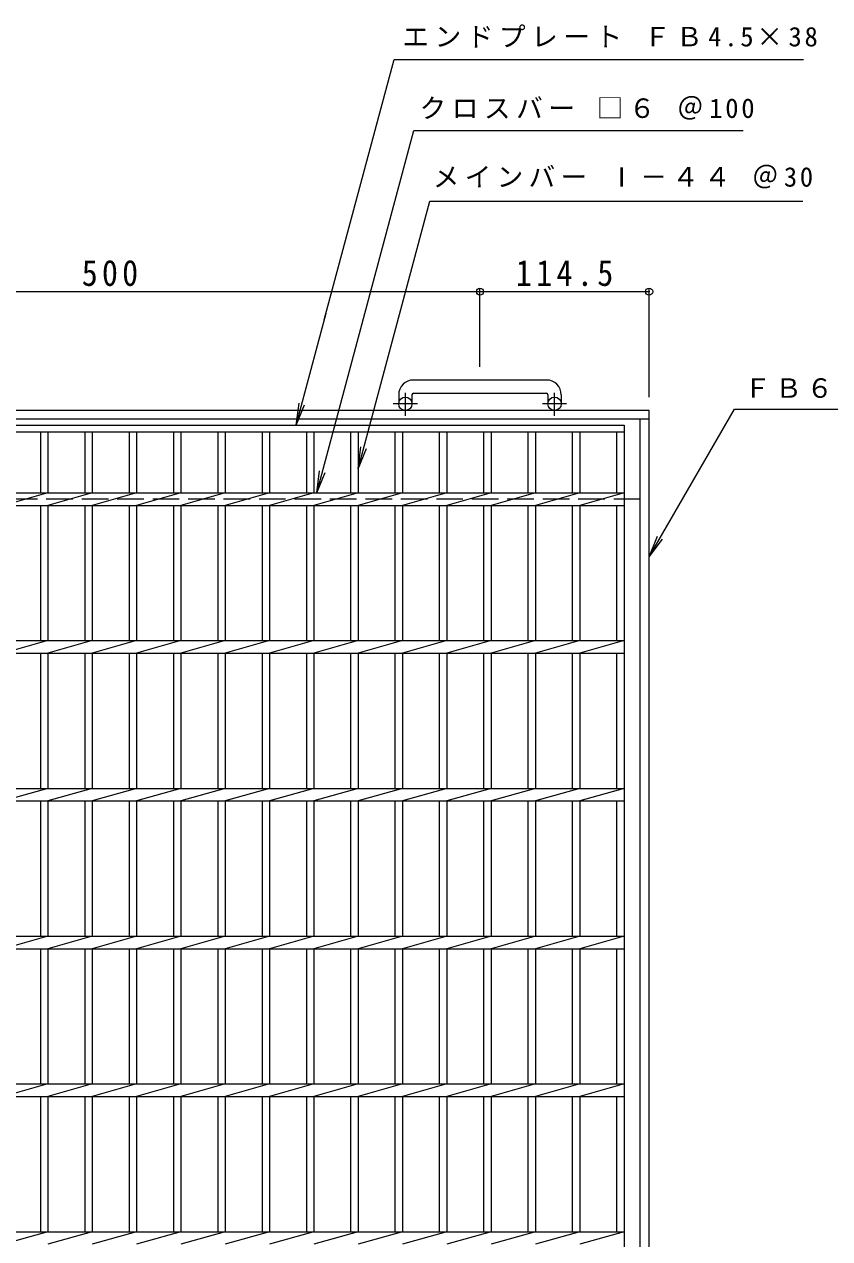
# Model space of a CAD drawing. Units: millimetres, scale not verified. Extents: x -1136 to 1060, y -823 to 794.
# Drawn here: x -593 to -47, y -28 to 794 of the extents above; entities that cross this region are included whole.
import ezdxf

# ---------------------------------------------------------------- set-up
doc = ezdxf.new("R2010")
doc.units = ezdxf.units.MM
doc.header["$LTSCALE"] = 6
doc.header["$PDMODE"] = 32
doc.header["$PDSIZE"] = 4.8
doc.linetypes.add('CHAIN1', pattern=[8, 5, -1, 1, -1])
doc.linetypes.add('DASHED3', pattern=[4, 3, -1])
for name, color, linetype, lineweight in [('A-1', 2, 'Continuous', 9), ('A-2', 3, 'Continuous', 9), ('A-4', 7, 'Continuous', 9), ('A-5', 7, 'Continuous', 9)]:
    doc.layers.add(name, color=color, linetype=linetype, lineweight=lineweight)
doc.styles.add('ＭＳ ゴシック', font='')
doc.styles.get('ＭＳ ゴシック').set_extended_font_data('MS Gothic')

msp = doc.modelspace()

# ---------------------------------------------------------------- linework, layer by layer
at = {"layer": 'A-1'}
for p, q in [((-239.171, 553.174), (-329.171, 553.174)), ((-339.171, 543.174), (-339.171, 537.074)), ((-330.172, 543.174), (-330.172, 537.074)), ((-329.171, 544.174), (-239.171, 544.174)), ((-238.172, 543.174), (-238.172, 537.074)), ((-229.171, 543.174), (-229.171, 537.074)), ((-169.671, 532.574), (-898.671, 532.574)), ((-169.671, 526.574), (-898.671, 526.574)), ((-175.672, -281.426), (-175.672, 526.574)), ((-169.671, -287.426), (-169.671, 532.574))]:
    msp.add_line(p, q, dxfattribs=at)
at = {"layer": 'A-1', "linetype": 'CHAIN1'}
for p, q in [((-334.672, 528.966), (-334.672, 544.564)), ((-233.671, 528.966), (-233.671, 544.564)), ((-326.508, 537.074), (-342.916, 537.074)), ((-225.508, 537.074), (-241.916, 537.074))]:
    msp.add_line(p, q, dxfattribs=at)
at = {"layer": 'A-1', "linetype": 'DASHED3'}
msp.add_line((-175.672, 472.574), (-892.671, 472.574), dxfattribs=at)
at = {"layer": 'A-1'}
for centre in [(-334.672, 537.074), (-233.671, 537.074)]:
    msp.add_circle(centre, 4.5, dxfattribs=at)
for centre, radius, start, end in [((-329.171, 543.174), 10, 90, 180), ((-239.171, 543.174), 10, 0, 90), ((-329.171, 543.174), 1, 90, 180), ((-239.171, 543.174), 1, 0, 90)]:
    msp.add_arc(centre, radius, start, end, dxfattribs=at)
at = {"layer": 'A-2'}
for p, q in [((-881.671, 522.574), (-186.671, 522.574)), ((-881.671, 518.074), (-186.671, 518.074)), ((-581.671, 518.074), (-581.671, 476.813)), ((-576.671, 518.074), (-576.671, 476.813)), ((-551.671, 518.074), (-551.671, 476.813)), ((-546.671, 518.074), (-546.671, 476.813)), ((-521.671, 518.074), (-521.671, 476.813)), ((-516.671, 518.074), (-516.671, 476.813)), ((-491.671, 518.074), (-491.671, 476.813)), ((-486.671, 518.074), (-486.671, 476.813)), ((-461.671, 518.074), (-461.671, 476.813)), ((-456.671, 518.074), (-456.671, 476.813)), ((-431.671, 518.074), (-431.671, 476.813)), ((-426.671, 518.074), (-426.671, 476.813)), ((-401.671, 518.074), (-401.671, 476.813)), ((-396.671, 518.074), (-396.671, 476.813)), ((-371.671, 518.074), (-371.671, 476.813)), ((-366.671, 518.074), (-366.671, 476.813)), ((-341.671, 518.074), (-341.671, 476.813)), ((-336.671, 518.074), (-336.671, 476.813)), ((-311.671, 518.074), (-311.671, 476.813)), ((-306.671, 518.074), (-306.671, 476.813)), ((-281.671, 518.074), (-281.671, 476.813)), ((-276.671, 518.074), (-276.671, 476.813)), ((-251.671, 518.074), (-251.671, 476.813)), ((-246.671, 518.074), (-246.671, 476.813)), ((-221.671, 518.074), (-221.671, 476.813)), ((-216.671, 518.074), (-216.671, 476.813)), ((-191.671, 518.074), (-191.671, 476.813)), ((-881.671, 476.813), (-186.671, 476.813)), ((-576.671, 476.813), (-606.671, 468.334)), ((-546.671, 476.813), (-576.671, 468.334)), ((-516.671, 476.813), (-546.671, 468.334)), ((-486.671, 476.813), (-516.671, 468.334)), ((-456.671, 476.813), (-486.671, 468.334)), ((-426.671, 476.813), (-456.671, 468.334)), ((-396.671, 476.813), (-426.671, 468.334)), ((-366.671, 476.813), (-396.671, 468.334)), ((-336.671, 476.813), (-366.671, 468.334)), ((-306.671, 476.813), (-336.671, 468.334)), ((-276.671, 476.813), (-306.671, 468.334)), ((-246.671, 476.813), (-276.671, 468.334)), ((-216.671, 476.813), (-246.671, 468.334)), ((-186.671, 476.813), (-216.671, 468.334)), ((-881.671, 468.334), (-186.671, 468.334)), ((-581.671, 468.334), (-581.671, 376.814)), ((-576.671, 468.334), (-576.671, 376.814)), ((-551.671, 468.334), (-551.671, 376.814)), ((-546.671, 468.334), (-546.671, 376.814)), ((-521.671, 468.334), (-521.671, 376.814)), ((-516.671, 468.334), (-516.671, 376.814)), ((-491.671, 468.334), (-491.671, 376.814)), ((-486.671, 468.334), (-486.671, 376.814)), ((-461.671, 468.334), (-461.671, 376.814)), ((-456.671, 468.334), (-456.671, 376.814)), ((-431.671, 468.334), (-431.671, 376.814)), ((-426.671, 468.334), (-426.671, 376.814)), ((-401.671, 468.334), (-401.671, 376.814)), ((-396.671, 468.334), (-396.671, 376.814)), ((-371.671, 468.334), (-371.671, 376.814)), ((-366.671, 468.334), (-366.671, 376.814)), ((-341.671, 468.334), (-341.671, 376.814)), ((-336.671, 468.334), (-336.671, 376.814)), ((-311.671, 468.334), (-311.671, 376.814)), ((-306.671, 468.334), (-306.671, 376.814)), ((-281.671, 468.334), (-281.671, 376.814)), ((-276.671, 468.334), (-276.671, 376.814)), ((-251.671, 468.334), (-251.671, 376.814)), ((-246.671, 468.334), (-246.671, 376.814)), ((-221.671, 468.334), (-221.671, 376.814)), ((-216.671, 468.334), (-216.671, 376.814)), ((-191.671, 468.334), (-191.671, 376.814)), ((-881.671, 376.814), (-186.671, 376.814)), ((-576.671, 376.814), (-606.671, 368.334)), ((-546.671, 376.814), (-576.671, 368.334)), ((-516.671, 376.814), (-546.671, 368.334)), ((-486.671, 376.814), (-516.671, 368.334)), ((-456.671, 376.814), (-486.671, 368.334)), ((-426.671, 376.814), (-456.671, 368.334)), ((-396.671, 376.814), (-426.671, 368.334)), ((-366.671, 376.814), (-396.671, 368.334)), ((-336.671, 376.814), (-366.671, 368.334)), ((-306.671, 376.814), (-336.671, 368.334)), ((-276.671, 376.814), (-306.671, 368.334)), ((-246.671, 376.814), (-276.671, 368.334)), ((-216.671, 376.814), (-246.671, 368.334)), ((-186.671, 376.814), (-216.671, 368.334)), ((-881.671, 368.334), (-186.671, 368.334)), ((-581.671, 368.334), (-581.671, 276.814)), ((-576.671, 368.334), (-576.671, 276.814)), ((-551.671, 368.334), (-551.671, 276.814)), ((-546.671, 368.334), (-546.671, 276.814)), ((-521.671, 368.334), (-521.671, 276.814)), ((-516.671, 368.334), (-516.671, 276.814)), ((-491.671, 368.334), (-491.671, 276.814)), ((-486.671, 368.334), (-486.671, 276.814)), ((-461.671, 368.334), (-461.671, 276.814)), ((-456.671, 368.334), (-456.671, 276.814)), ((-431.671, 368.334), (-431.671, 276.814)), ((-426.671, 368.334), (-426.671, 276.814)), ((-401.671, 368.334), (-401.671, 276.814)), ((-396.671, 368.334), (-396.671, 276.814)), ((-371.671, 368.334), (-371.671, 276.814)), ((-366.671, 368.334), (-366.671, 276.814)), ((-341.671, 368.334), (-341.671, 276.814)), ((-336.671, 368.334), (-336.671, 276.814)), ((-311.671, 368.334), (-311.671, 276.814)), ((-306.671, 368.334), (-306.671, 276.814)), ((-281.671, 368.334), (-281.671, 276.814)), ((-276.671, 368.334), (-276.671, 276.814)), ((-251.671, 368.334), (-251.671, 276.814)), ((-246.671, 368.334), (-246.671, 276.814)), ((-221.671, 368.334), (-221.671, 276.814)), ((-216.671, 368.334), (-216.671, 276.814)), ((-191.671, 368.334), (-191.671, 276.814)), ((-576.671, 276.814), (-606.671, 268.334)), ((-546.671, 276.814), (-576.671, 268.334)), ((-516.671, 276.814), (-546.671, 268.334)), ((-486.671, 276.814), (-516.671, 268.334)), ((-456.671, 276.814), (-486.671, 268.334)), ((-426.671, 276.814), (-456.671, 268.334)), ((-396.671, 276.814), (-426.671, 268.334)), ((-366.671, 276.814), (-396.671, 268.334)), ((-336.671, 276.814), (-366.671, 268.334)), ((-306.671, 276.814), (-336.671, 268.334)), ((-276.671, 276.814), (-306.671, 268.334)), ((-246.671, 276.814), (-276.671, 268.334)), ((-216.671, 276.814), (-246.671, 268.334)), ((-881.671, 268.334), (-186.671, 268.334)), ((-581.671, 268.334), (-581.671, 176.814)), ((-576.671, 268.334), (-576.671, 176.814)), ((-551.671, 268.334), (-551.671, 176.814)), ((-546.671, 268.334), (-546.671, 176.814)), ((-521.671, 268.334), (-521.671, 176.814)), ((-516.671, 268.334), (-516.671, 176.814)), ((-491.671, 268.334), (-491.671, 176.814)), ((-486.671, 268.334), (-486.671, 176.814)), ((-461.671, 268.334), (-461.671, 176.814)), ((-456.671, 268.334), (-456.671, 176.814)), ((-431.671, 268.334), (-431.671, 176.814)), ((-426.671, 268.334), (-426.671, 176.814)), ((-401.671, 268.334), (-401.671, 176.814)), ((-396.671, 268.334), (-396.671, 176.814)), ((-371.671, 268.334), (-371.671, 176.814)), ((-366.671, 268.334), (-366.671, 176.814)), ((-341.671, 268.334), (-341.671, 176.814)), ((-336.671, 268.334), (-336.671, 176.814)), ((-311.671, 268.334), (-311.671, 176.814)), ((-306.671, 268.334), (-306.671, 176.814)), ((-281.671, 268.334), (-281.671, 176.814)), ((-276.671, 268.334), (-276.671, 176.814)), ((-251.671, 268.334), (-251.671, 176.814)), ((-246.671, 268.334), (-246.671, 176.814)), ((-221.671, 268.334), (-221.671, 176.814)), ((-216.671, 268.334), (-216.671, 176.814)), ((-191.671, 268.334), (-191.671, 176.814)), ((-576.671, 176.814), (-606.671, 168.334)), ((-546.671, 176.814), (-576.671, 168.334)), ((-516.671, 176.814), (-546.671, 168.334)), ((-486.671, 176.814), (-516.671, 168.334)), ((-456.671, 176.814), (-486.671, 168.334)), ((-426.671, 176.814), (-456.671, 168.334)), ((-396.671, 176.814), (-426.671, 168.334)), ((-366.671, 176.814), (-396.671, 168.334)), ((-336.671, 176.814), (-366.671, 168.334)), ((-306.671, 176.814), (-336.671, 168.334)), ((-276.671, 176.814), (-306.671, 168.334)), ((-246.671, 176.814), (-276.671, 168.334)), ((-216.671, 176.814), (-246.671, 168.334)), ((-881.671, 168.334), (-186.671, 168.334)), ((-581.671, 168.334), (-581.671, 76.814)), ((-576.671, 168.334), (-576.671, 76.814)), ((-551.671, 168.334), (-551.671, 76.814)), ((-546.671, 168.334), (-546.671, 76.814)), ((-521.671, 168.334), (-521.671, 76.814)), ((-516.671, 168.334), (-516.671, 76.814)), ((-491.671, 168.334), (-491.671, 76.814)), ((-486.671, 168.334), (-486.671, 76.814)), ((-461.671, 168.334), (-461.671, 76.814)), ((-456.671, 168.334), (-456.671, 76.814)), ((-431.671, 168.334), (-431.671, 76.814)), ((-426.671, 168.334), (-426.671, 76.814)), ((-401.671, 168.334), (-401.671, 76.814)), ((-396.671, 168.334), (-396.671, 76.814)), ((-371.671, 168.334), (-371.671, 76.814)), ((-366.671, 168.334), (-366.671, 76.814)), ((-341.671, 168.334), (-341.671, 76.814)), ((-336.671, 168.334), (-336.671, 76.814)), ((-311.671, 168.334), (-311.671, 76.814)), ((-306.671, 168.334), (-306.671, 76.814)), ((-281.671, 168.334), (-281.671, 76.814)), ((-276.671, 168.334), (-276.671, 76.814)), ((-251.671, 168.334), (-251.671, 76.814)), ((-246.671, 168.334), (-246.671, 76.814)), ((-221.671, 168.334), (-221.671, 76.814)), ((-216.671, 168.334), (-216.671, 76.814)), ((-191.671, 168.334), (-191.671, 76.814)), ((-576.671, 76.814), (-606.671, 68.334)), ((-546.671, 76.814), (-576.671, 68.334)), ((-516.671, 76.814), (-546.671, 68.334)), ((-486.671, 76.814), (-516.671, 68.334)), ((-456.671, 76.814), (-486.671, 68.334)), ((-426.671, 76.814), (-456.671, 68.334)), ((-396.671, 76.814), (-426.671, 68.334)), ((-366.671, 76.814), (-396.671, 68.334)), ((-336.671, 76.814), (-366.671, 68.334)), ((-306.671, 76.814), (-336.671, 68.334)), ((-276.671, 76.814), (-306.671, 68.334)), ((-246.671, 76.814), (-276.671, 68.334)), ((-216.671, 76.814), (-246.671, 68.334)), ((-881.671, 68.334), (-186.671, 68.334)), ((-581.671, 68.334), (-581.671, -23.186)), ((-576.671, 68.334), (-576.671, -23.186)), ((-551.671, 68.334), (-551.671, -23.186)), ((-546.671, 68.334), (-546.671, -23.186)), ((-521.671, 68.334), (-521.671, -23.186)), ((-516.671, 68.334), (-516.671, -23.186)), ((-491.671, 68.334), (-491.671, -23.186)), ((-486.671, 68.334), (-486.671, -23.186)), ((-461.671, 68.334), (-461.671, -23.186)), ((-456.671, 68.334), (-456.671, -23.186)), ((-431.671, 68.334), (-431.671, -23.186)), ((-426.671, 68.334), (-426.671, -23.186)), ((-401.671, 68.334), (-401.671, -23.186)), ((-396.671, 68.334), (-396.671, -23.186)), ((-371.671, 68.334), (-371.671, -23.186)), ((-366.671, 68.334), (-366.671, -23.186)), ((-341.671, 68.334), (-341.671, -23.186)), ((-336.671, 68.334), (-336.671, -23.186)), ((-311.671, 68.334), (-311.671, -23.186)), ((-306.671, 68.334), (-306.671, -23.186)), ((-281.671, 68.334), (-281.671, -23.186)), ((-276.671, 68.334), (-276.671, -23.186)), ((-251.671, 68.334), (-251.671, -23.186)), ((-246.671, 68.334), (-246.671, -23.186)), ((-221.671, 68.334), (-221.671, -23.186)), ((-216.671, 68.334), (-216.671, -23.186)), ((-191.671, 68.334), (-191.671, -23.186)), ((-576.671, -23.186), (-606.671, -31.666)), ((-546.671, -23.186), (-576.671, -31.666)), ((-516.671, -23.186), (-546.671, -31.666)), ((-486.671, -23.186), (-516.671, -31.666)), ((-456.671, -23.186), (-486.671, -31.666)), ((-426.671, -23.186), (-456.671, -31.666)), ((-396.671, -23.186), (-426.671, -31.666)), ((-366.671, -23.186), (-396.671, -31.666)), ((-336.671, -23.186), (-366.671, -31.666)), ((-306.671, -23.186), (-336.671, -31.666)), ((-276.671, -23.186), (-306.671, -31.666)), ((-246.671, -23.186), (-276.671, -31.666)), ((-216.671, -23.186), (-246.671, -31.666))]:
    msp.add_line(p, q, dxfattribs=at)
for points in [[(-186.671, 522.574), (-186.671, -277.426), (-881.671, -277.426)], [(-881.671, 276.814), (-186.671, 276.814), (-216.671, 268.334)], [(-881.671, 176.814), (-186.671, 176.814), (-216.671, 168.334)], [(-881.671, 76.814), (-186.671, 76.814), (-216.671, 68.334)], [(-881.671, -23.186), (-186.671, -23.186), (-216.671, -31.666)]]:
    msp.add_lwpolyline(points, dxfattribs=at)
at = {"layer": 'A-4'}
for p, q in [((-784.171, 612.976), (-284.171, 612.976)), ((-284.171, 562.174), (-284.171, 614.776)), ((-284.171, 612.976), (-169.671, 612.976)), ((-169.671, 541.574), (-169.671, 614.776)), ((-408.586, 522.574), (-388.247, 598.481))]:
    msp.add_line(p, q, dxfattribs=at)
for p in [(-284.171, 612.976), (-169.671, 612.976)]:
    msp.add_point(p, dxfattribs=at)
at = {"layer": 'A-5'}
for p, q in [((-389.506, 593.782), (-342.262, 770.097)), ((-342.262, 770.097), (-65.136, 770.097)), ((-394.632, 476.813), (-328.909, 722.097)), ((-328.909, 722.097), (-106.029, 722.097)), ((-366.671, 493.008), (-318.149, 674.097)), ((-318.149, 674.097), (-65.584, 674.097)), ((-408.586, 522.573), (-406.628, 537.445)), ((-408.586, 522.573), (-402.846, 536.432)), ((-366.671, 493.008), (-364.713, 507.88)), ((-366.671, 493.008), (-360.931, 506.867)), ((-394.632, 476.813), (-392.674, 491.685)), ((-394.632, 476.813), (-388.892, 490.672)), ((-169.671, 433.535), (-163.931, 447.393)), ((-169.671, 433.535), (-160.54, 445.435))]:
    msp.add_line(p, q, dxfattribs=at)
msp.add_lwpolyline([(-169.671, 433.535), (-111.958, 533.497), (20.157, 533.497)], dxfattribs=at)

# ---------------------------------------------------------------- texts
at = {"layer": 'A-4', "color": 2, "char_height": 17.6, "attachment_point": 7, "style": 'ＭＳ ゴシック'}
for s, insert in [('\\T1.27;\\W0.9;500', (-553.671, 616.576)), ('\\T1.28;\\W0.9;114.5', (-259.921, 616.576))]:
    msp.add_mtext(s, dxfattribs=dict(at, insert=insert))
at = {"layer": 'A-5', "char_height": 13.2, "attachment_point": 7, "style": 'ＭＳ ゴシック'}
for s, insert in [('\\T1.21;エンドプレート\\~ＦＢ4.5×38', (-336.636, 778.153)), ('\\T1.21;クロスバー\\~□６\\~＠100', (-325.029, 729.284)), ('\\T1.2;メインバー\\~Ⅰ－４４\\~＠30', (-316.084, 682.779)), ('\\T1.17;ＦＢ６×４４', (-105.377, 540.898))]:
    msp.add_mtext(s, dxfattribs=dict(at, insert=insert))

doc.saveas('drawing.dxf')
